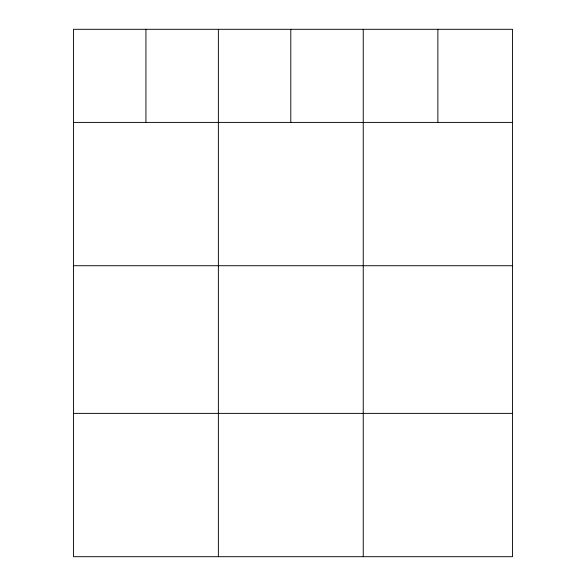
<?xml version="1.0" encoding="UTF-8"?>
<svg xmlns="http://www.w3.org/2000/svg" width="586" height="586" viewBox="0 0 586 586"><rect width="100%" height="100%" fill="white"/><g stroke="black" fill="none" stroke-linecap="round" stroke-linejoin="round"><path stroke-width="0.88" d="M512.501 122.408L512.501 556.7L73.499 556.7L73.499 29.3L512.501 29.3L512.501 122.408L73.499 122.408M73.499 265.722L512.501 265.722M73.499 413.379L512.501 413.379M437.874 29.3L437.874 122.408M363.239 29.3L363.239 556.7M290.803 29.3L290.803 122.408M218.373 29.3L218.373 556.7M145.936 29.3L145.936 122.408"/></g></svg>
